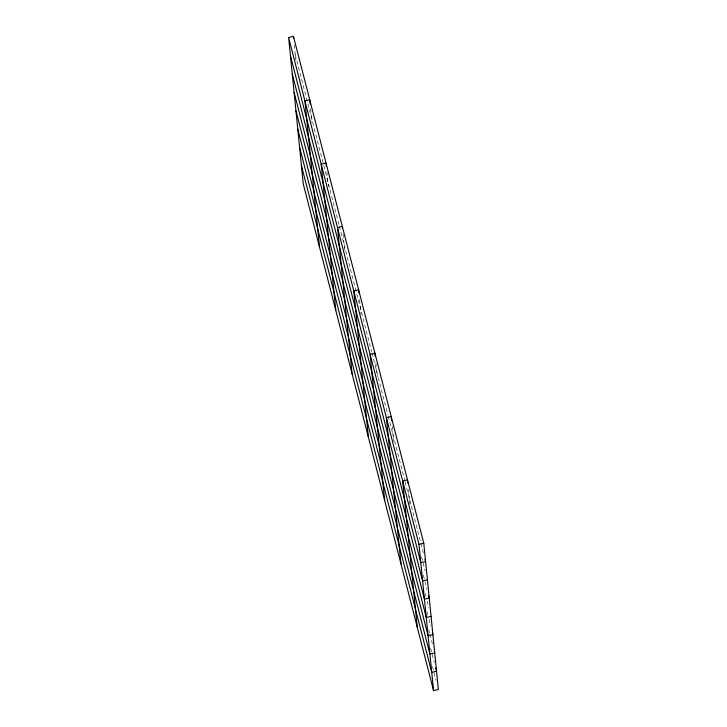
<?xml version="1.0" encoding="UTF-8"?>
<svg xmlns="http://www.w3.org/2000/svg" width="727" height="727" viewBox="0 0 727 727"><rect width="100%" height="100%" fill="white"/><g stroke="black" fill="none" stroke-linecap="round" stroke-linejoin="round"><path stroke-width="0.55" stroke-dasharray="3.63 2.73" d="M295.262 54.634L339.082 225.043M339.364 226.133L371.661 351.759M371.942 352.849L387.954 415.117M388.236 416.207L404.812 480.656M405.093 481.756L423.35 552.756M421.524 556.837L425.177 571.04M423.35 575.121L424.75 580.582M425.031 581.673L426.994 589.324M425.168 593.405L426.013 596.676M427.14 601.047L428.821 607.599M426.994 611.689L427.839 614.96M428.957 619.331L430.648 625.883M428.821 629.964L429.666 633.244M429.948 634.335L432.474 644.167M430.648 648.248L434.301 662.451M432.474 666.532L436.118 680.736M408.447 489.535L409.519 500.285M409.628 501.366L409.946 504.593M392.153 426.176L393.652 441.234M375.859 362.818L377.258 376.795M359.565 299.46L361.074 314.518M343.062 233.949L344.671 250.079M326.877 171.672L328.377 186.721M310.583 108.314L311.983 122.29M294.29 44.956L295.798 60.005"/><path stroke-width="1.09" d="M288.628 37.531L293.435 36.35L423.768 543.214L438.372 689.469L433.565 690.65L303.232 183.786L288.628 37.531L418.97 544.396L433.565 690.65M418.97 544.396L423.768 543.214M427.421 579.782L422.614 580.955L292.281 74.09M431.066 616.342L426.267 617.523L295.934 110.658M434.719 652.91L429.911 654.082L299.579 147.218M425.031 559.308L425.595 561.498L420.788 562.671L290.455 55.815M428.685 595.876L429.248 598.057L424.441 599.239L294.108 92.374M432.329 632.435L432.892 634.626L428.094 635.807L297.752 128.943M435.7 667.913L436.545 671.185L431.738 672.366L301.405 165.502M407.802 483.082L407.474 479.856L402.676 481.038L417.271 627.292M391.617 420.797L391.19 416.498L386.382 417.68L400.977 563.934M375.214 356.366L374.896 353.14L370.088 354.322L384.692 500.576M358.929 293.008L358.602 289.782L353.795 290.964L368.398 437.218M342.526 228.578L342.308 226.424L337.51 227.606L352.104 373.86M326.341 166.292L326.023 163.066L321.216 164.247L335.81 310.502M310.156 104.006L309.729 99.708L304.922 100.889L319.526 247.144M293.435 36.35L293.653 38.504"/></g></svg>
